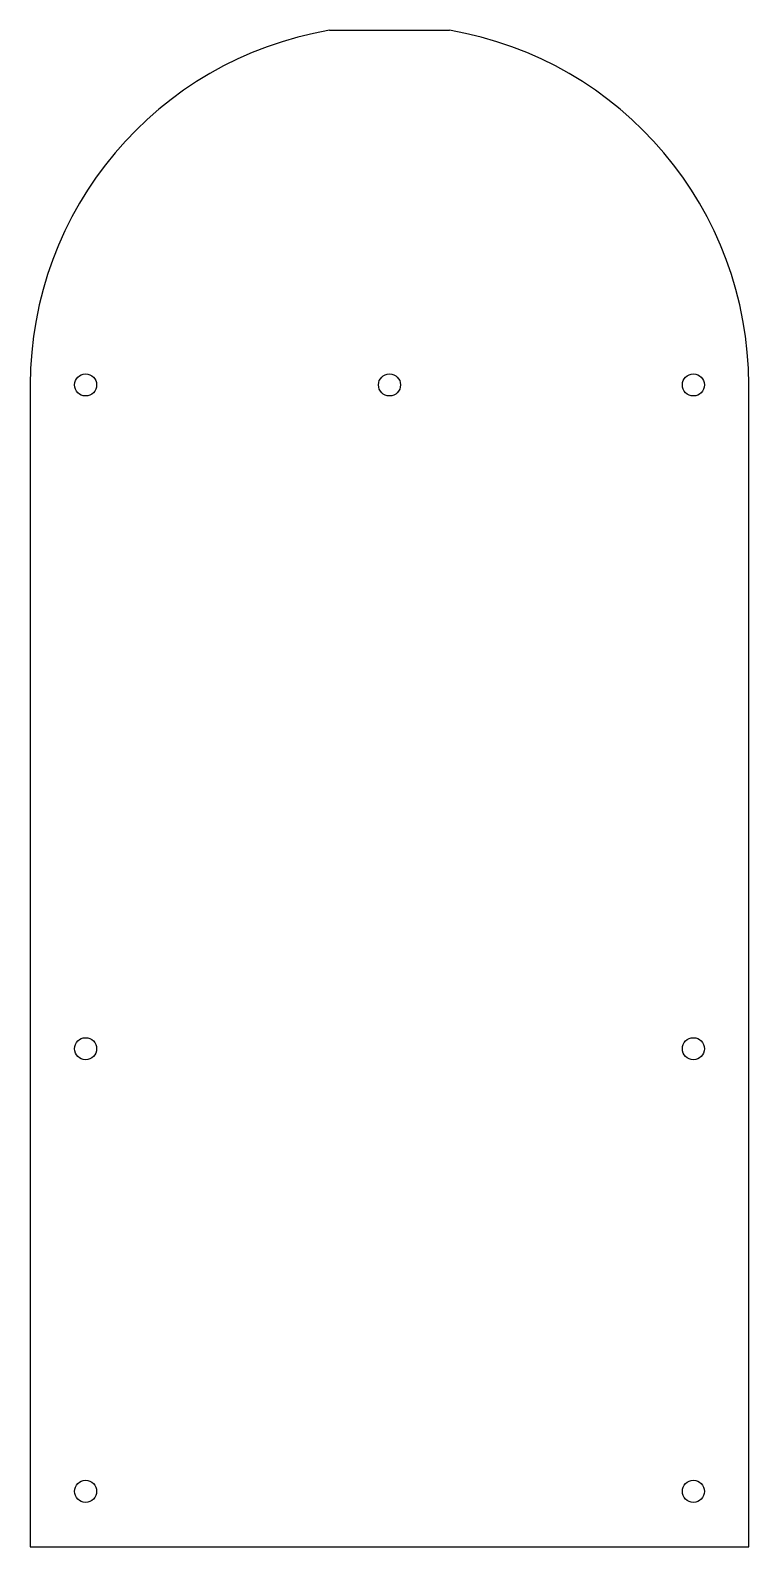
# Model space of a CAD drawing. Header units: millimetres. Extents: x -65 to 65, y -275 to -1.
import ezdxf

# ---------------------------------------------------------------- set-up
doc = ezdxf.new("R2010")
doc.units = ezdxf.units.MM

msp = doc.modelspace()

# ---------------------------------------------------------------- linework, layer by layer
at = {"color": 7, "linetype": 'Continuous', "lineweight": 25}
for p, q in [((-10.86, -0.91), (10.86, -0.91)), ((-65, -65), (-65, -275)), ((65, -275), (65, -65)), ((-65, -275), (65, -275))]:
    msp.add_line(p, q, dxfattribs=at)
for centre in [(-55, -65), (0, -65), (55, -65), (-55, -185), (55, -185), (-55, -265), (55, -265)]:
    msp.add_circle(centre, 2, dxfattribs=at)
for start, end in [(99.6143, 180), (0, 80.3857)]:
    msp.add_arc((0, -65), 65, start, end, dxfattribs=at)

doc.saveas('drawing.dxf')
